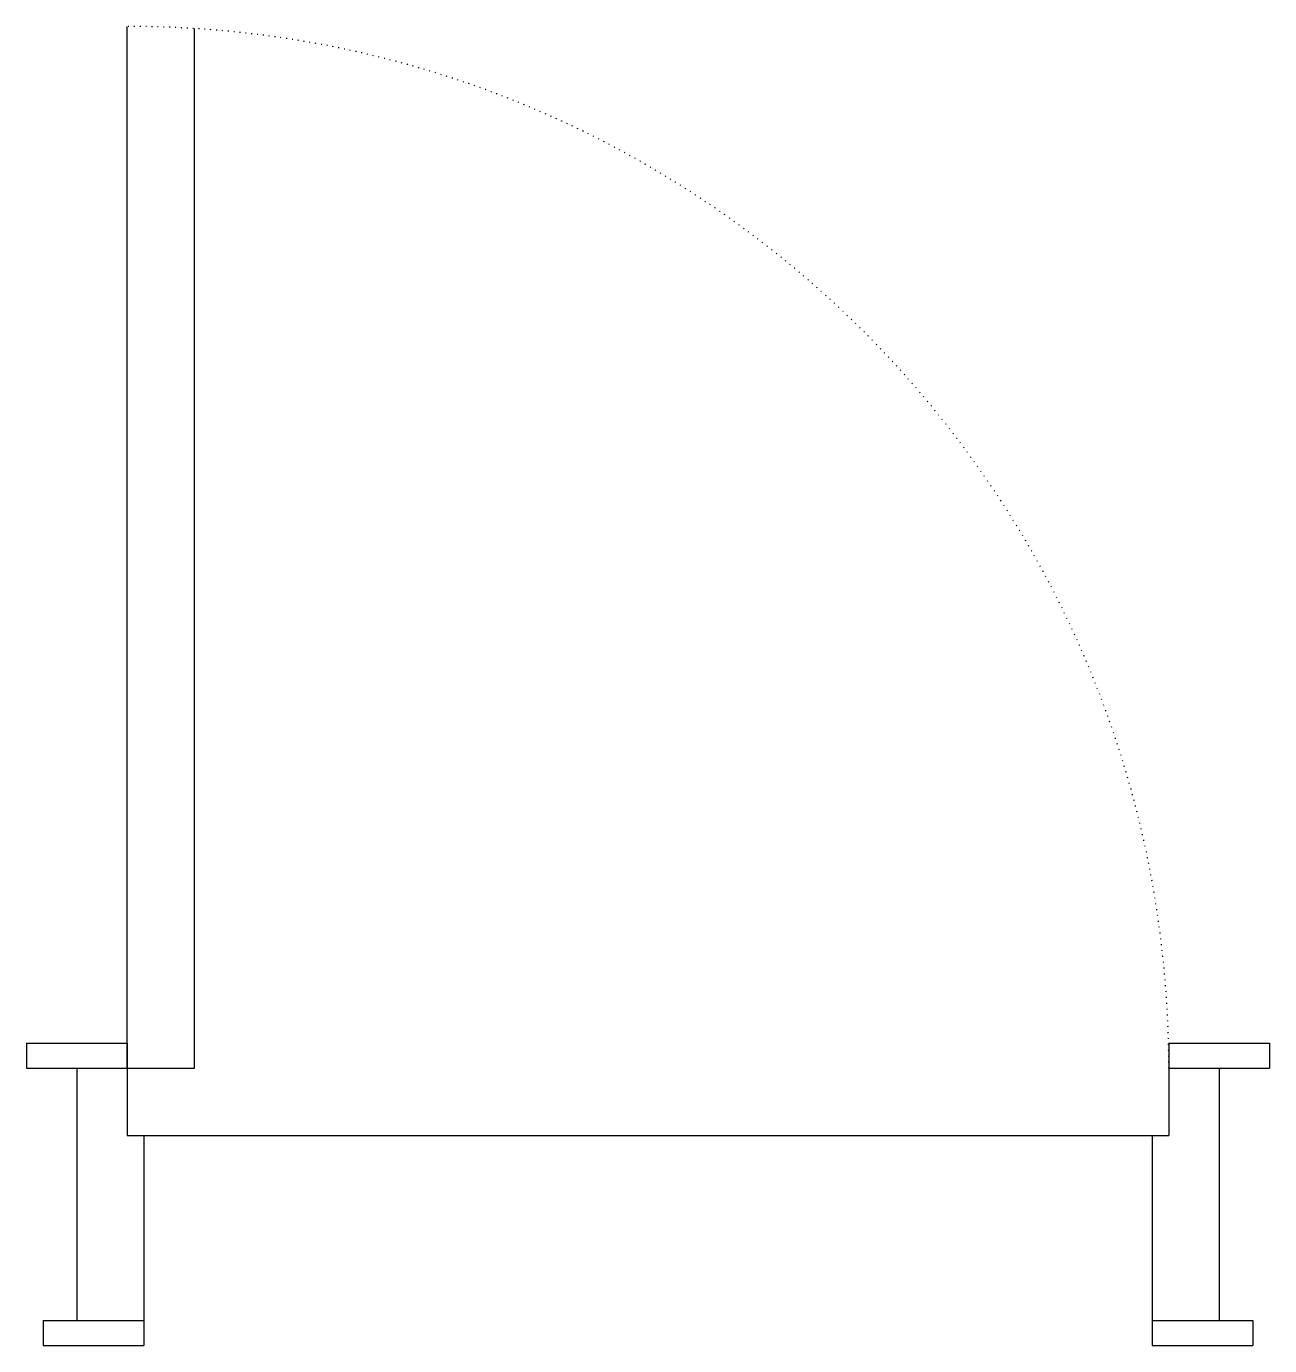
# Model space of a CAD drawing. Extents: x -27933 to -27193, y 39551 to 40336.
import ezdxf

# ---------------------------------------------------------------- set-up
doc = ezdxf.new("R2010")
doc.units = 0
doc.header["$MEASUREMENT"] = 0
doc.linetypes.add('ACAD_ISO07W100', pattern=[3.5, 0.5, -3])
doc.layers.get('0').update_dxf_attribs({"linetype": 'CONTINUOUS'})

msp = doc.modelspace()

# ---------------------------------------------------------------- linework, layer by layer
at = {"color": 1}
msp.add_line((-27873.09, 39716.06), (-27873.09, 40336.06), dxfattribs=at)
at = {"color": 2}
for p, q in [((-27833.09, 39716.06), (-27833.09, 40334.77)), ((-27933.09, 39731.06), (-27873.09, 39731.06)), ((-27933.09, 39731.06), (-27933.09, 39716.06)), ((-27873.09, 39731.06), (-27873.09, 39676.06)), ((-27253.23, 39731.06), (-27193.09, 39731.06)), ((-27253.09, 39731.06), (-27253.09, 39676.06)), ((-27193.09, 39731.06), (-27193.09, 39716.06)), ((-27933.09, 39716.06), (-27833.09, 39716.06)), ((-27903.09, 39716.06), (-27903.09, 39566.06)), ((-27253.09, 39716.06), (-27193.09, 39716.06)), ((-27223.09, 39716.06), (-27223.09, 39566.06)), ((-27873.09, 39676.06), (-27253.09, 39676.06)), ((-27863.09, 39676.06), (-27863.09, 39551.06)), ((-27263.09, 39676.06), (-27263.09, 39551.06)), ((-27923.09, 39566.06), (-27863.09, 39566.06)), ((-27923.09, 39566.06), (-27923.09, 39551.06)), ((-27263.09, 39566.06), (-27203.09, 39566.06)), ((-27203.09, 39566.06), (-27203.09, 39551.06)), ((-27923.09, 39551.06), (-27863.09, 39551.06)), ((-27263.09, 39551.06), (-27203.09, 39551.06))]:
    msp.add_line(p, q, dxfattribs=at)
at = {"color": 2, "linetype": 'ACAD_ISO07W100'}
msp.add_arc((-27873.09, 39716.06), 620, 0, 90, dxfattribs=at)

doc.saveas('drawing.dxf')
